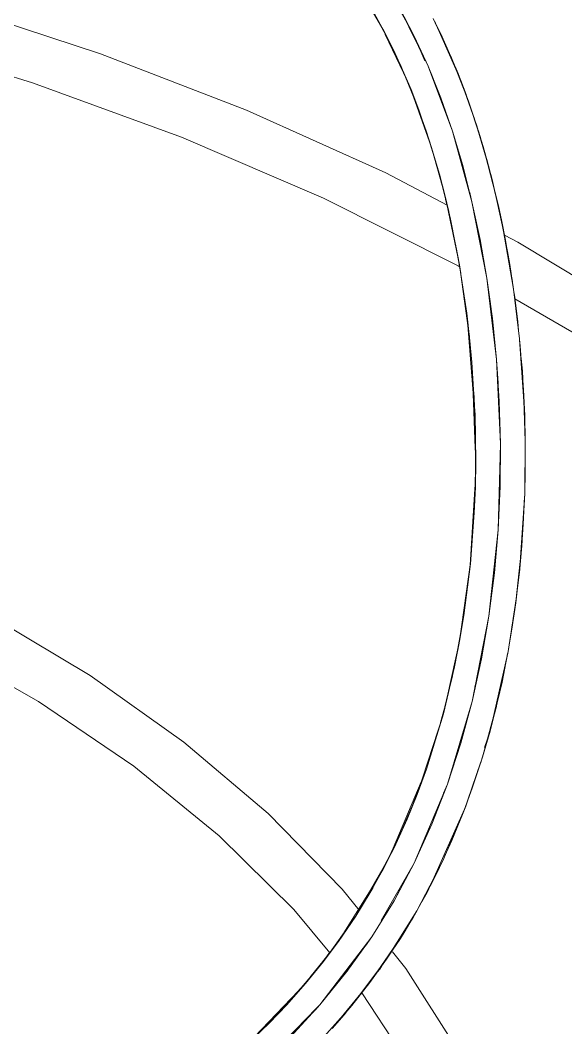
# Model space of a CAD drawing. Header units: inches. Extents: x -578 to 1873, y 397 to 1812.
# Drawn here: x 840.46 to 862.48, y 920.16 to 960.82 of the extents above; entities that cross this region are included whole.
import ezdxf

# ---------------------------------------------------------------- set-up
doc = ezdxf.new("R2010")
doc.units = ezdxf.units.IN
doc.header["$MEASUREMENT"] = 0
doc.layers.add('A-GENM', color=13, linetype='Continuous', lineweight=9)
doc.layers.add('A-WALL', color=113, linetype='Continuous', lineweight=13)

# ---------------------------------------------------------------- blocks, each defined once
blk = doc.blocks.new('3D Cad File Example_dwg_AC_Bandstand Canopy - AC_Bandstand Canopy-1783121-_3D_-3560-Level 1')
at = {"layer": 'A-GENM'}
for p, q in [((39.897, 56.27), (46.021, 54.276)), ((37.031, 55.012), (43.276, 53.107)), ((51.908, 52.004), (46.021, 54.276)), ((49.281, 50.915), (43.276, 53.107)), ((57.528, 49.467), (51.908, 52.004)), ((55.015, 48.448), (49.281, 50.915)), ((57.528, 49.467), (60, 48.171)), ((55.015, 48.448), (60.445, 45.721)), ((62.316, 46.957), (62.851, 46.676)), ((67.85, 43.649), (62.851, 46.676)), ((60.517, 45.678), (60.445, 45.721)), ((65.541, 42.751), (62.732, 44.388)), ((45.606, 29.18), (41.775, 31.463)), ((41.258, 29.422), (43.52, 28.137)), ((49.385, 26.498), (45.606, 29.18)), ((47.36, 25.525), (43.52, 28.137)), ((49.385, 26.498), (52.784, 23.617)), ((47.36, 25.525), (50.802, 22.718)), ((55.775, 20.563), (52.784, 23.617)), ((53.819, 19.745), (50.802, 22.718)), ((55.775, 20.563), (56.456, 19.713)), ((53.819, 19.745), (55.266, 17.997)), ((57.796, 18.039), (58.34, 17.359)), ((58.34, 17.359), (60.459, 14.031)), ((56.559, 16.382), (58.507, 13.418))]:
    blk.add_line(p, q, dxfattribs=at)
blk = doc.blocks.new('3D Cad File Example_dwg_AC_Bandstand Canopy Rib Centerplane - AC_Bandstand Canopy Rib Centerplane-1775953-_3D_-3566-Level 1')
at = {"layer": 'A-GENM'}
for p, q in [((-41.519, -209.256), (-41.954, -208.477)), ((-41.632, -209.03), (-41.929, -208.45)), ((-40.761, -210.831), (-41.929, -208.45)), ((-41.929, -208.45), (-41.321, -209.613)), ((-40.761, -210.831), (-41.321, -209.613)), ((-40.891, -210.612), (-41.229, -209.826)), ((-40.908, -210.503), (-40.761, -210.831)), ((-39.784, -213.444), (-40.761, -210.831)), ((-40.249, -212.108), (-40.761, -210.831)), ((-39.784, -213.444), (-40.761, -210.831)), ((-40.761, -210.831), (-40.563, -211.318)), ((-40.249, -212.108), (-40.448, -211.643)), ((-40.132, -212.468), (-40.249, -212.108)), ((-40.249, -212.108), (-39.784, -213.444)), ((-39.784, -213.444), (-38.993, -216.298)), ((-38.993, -216.298), (-39.784, -213.444)), ((-39.365, -214.84), (-39.784, -213.444)), ((-39.186, -215.605), (-39.365, -214.84)), ((-38.993, -216.298), (-39.365, -214.84)), ((-38.993, -216.298), (-39.086, -215.918)), ((-38.814, -217.146), (-38.993, -216.298)), ((-38.392, -219.387), (-38.993, -216.298)), ((-38.993, -216.298), (-38.668, -217.816)), ((-38.668, -217.816), (-38.798, -217.262)), ((-38.668, -217.816), (-38.637, -218.012)), ((-38.392, -219.387), (-38.668, -217.816)), ((-38.512, -218.689), (-38.392, -219.387)), ((-38.392, -219.387), (-38.248, -220.42)), ((-38.392, -219.387), (-38.169, -221.004)), ((-38.392, -219.387), (-38.001, -222.66)), ((-38.204, -220.78), (-38.169, -221.004)), ((-38.169, -221.004), (-38.122, -221.569)), ((-38.169, -221.004), (-38.001, -222.66)), ((-38.125, -221.449), (-38.001, -222.66)), ((-37.939, -223.621), (-38.001, -222.66)), ((-37.842, -226.061), (-38.001, -222.66)), ((-38.001, -222.66), (-37.891, -224.348)), ((-37.842, -226.061), (-37.891, -224.348)), ((-37.868, -225.145), (-37.842, -226.061)), ((-37.938, -229.532), (-37.842, -226.061)), ((-37.857, -227.791), (-37.842, -226.061)), ((-37.842, -226.061), (-37.852, -227.278)), ((-37.857, -227.791), (-37.863, -227.206)), ((-37.857, -227.791), (-37.938, -229.532)), ((-37.857, -227.791), (-37.871, -227.999)), ((-37.938, -229.532), (-37.882, -228.319)), ((-37.938, -229.532), (-38.312, -233.017)), ((-37.938, -229.532), (-38.089, -231.276)), ((-38.017, -230.463), (-37.938, -229.532)), ((-38.312, -233.017), (-38.089, -231.276)), ((-38.089, -231.276), (-38.179, -231.873)), ((-38.075, -231.063), (-38.089, -231.276)), ((-38.179, -231.961), (-38.312, -233.017)), ((-38.312, -233.017), (-38.987, -236.459)), ((-38.312, -233.017), (-38.611, -234.747)), ((-38.41, -233.575), (-38.312, -233.017)), ((-38.611, -234.747), (-38.987, -236.459)), ((-38.87, -235.804), (-38.882, -235.854)), ((-38.865, -235.911), (-38.987, -236.459)), ((-38.987, -236.459), (-39.985, -239.802)), ((-38.987, -236.459), (-39.444, -238.147)), ((-39.168, -237.142), (-38.987, -236.459)), ((-39.323, -237.652), (-39.444, -238.147)), ((-39.985, -239.802), (-39.444, -238.147)), ((-39.524, -238.372), (-39.444, -238.147)), ((-39.685, -238.867), (-39.985, -239.802)), ((-41.328, -242.99), (-39.985, -239.802)), ((-40.612, -241.419), (-39.985, -239.802)), ((-39.985, -239.802), (-40.137, -240.164)), ((-39.985, -239.802), (-40.006, -239.859)), ((-41.328, -242.99), (-40.612, -241.419)), ((-40.922, -242.048), (-40.612, -241.419)), ((-41.328, -242.99), (-42.656, -245.298)), ((-42.136, -244.507), (-41.328, -242.99)), ((-42.136, -244.507), (-41.894, -244.016)), ((-42.136, -244.507), (-43.039, -245.965)), ((-45.129, -248.705), (-43.039, -245.965)), ((-44.037, -247.364), (-43.039, -245.965)), ((-43.039, -245.965), (-43.291, -246.329)), ((-45.129, -248.705), (-44.037, -247.364)), ((-44.037, -247.364), (-44.02, -247.337)), ((-45.129, -248.705), (-44.583, -248.016)), ((-47.591, -251.221), (-45.263, -248.841)), ((-45.129, -248.705), (-46.794, -250.406)), ((-46.314, -249.989), (-45.129, -248.705)), ((-45.321, -248.918), (-45.129, -248.705))]:
    blk.add_line(p, q, dxfattribs=at)
blk = doc.blocks.new('3D Cad File Example_dwg-2744-Level 1')
at = {"layer": 'A-WALL'}
for p, q in [((-43.5, -207.768), (-42.535, -209.429)), ((-42.535, -209.429), (-42.94, -208.694)), ((-42.94, -208.694), (-42.152, -210.19)), ((-40.462, -209.092), (-40.556, -208.905)), ((-40.556, -208.905), (-39.793, -210.552)), ((-40.462, -209.092), (-40.518, -208.986)), ((-42.73, -209.095), (-42.671, -209.204)), ((-42.535, -209.429), (-42.575, -209.355)), ((-40.499, -209.027), (-40.462, -209.092)), ((-40.462, -209.092), (-40.255, -209.52)), ((-40.462, -209.092), (-39.448, -211.402)), ((-40.462, -209.092), (-39.793, -210.552)), ((-40.373, -209.292), (-40.255, -209.52)), ((-40.255, -209.52), (-40.371, -209.295)), ((-40.255, -209.52), (-40.314, -209.405)), ((-41.848, -210.842), (-42.535, -209.429)), ((-42.535, -209.429), (-41.792, -210.969)), ((-42.535, -209.429), (-42.152, -210.19)), ((-41.614, -211.405), (-42.492, -209.545)), ((-42.411, -209.697), (-42.225, -210.073)), ((-42.275, -209.968), (-42.378, -209.76)), ((-40.308, -209.414), (-40.255, -209.52)), ((-40.306, -209.422), (-40.255, -209.52)), ((-40.159, -209.754), (-40.255, -209.52)), ((-40.255, -209.52), (-40.039, -210.015)), ((-40.255, -209.52), (-40.094, -209.896)), ((-40.039, -210.015), (-40.255, -209.52)), ((-40.255, -209.52), (-39.895, -210.313)), ((-40.255, -209.52), (-40.055, -209.98)), ((-41.451, -211.774), (-42.152, -210.19)), ((-41.792, -210.969), (-42.152, -210.19)), ((-39.895, -210.313), (-39.826, -210.479)), ((-39.448, -211.402), (-39.793, -210.552)), ((-39.123, -212.276), (-39.793, -210.552)), ((-41.135, -212.595), (-41.848, -210.842)), ((-41.848, -210.842), (-41.823, -210.899)), ((-41.848, -210.842), (-41.792, -210.969)), ((-41.451, -211.774), (-41.792, -210.969)), ((-39.725, -210.756), (-39.448, -211.402)), ((-39.675, -210.842), (-39.557, -211.123)), ((-39.64, -210.929), (-39.587, -211.049)), ((-39.587, -211.049), (-39.64, -210.929)), ((-39.608, -211.008), (-39.557, -211.123)), ((-41.689, -211.235), (-41.619, -211.404)), ((-39.551, -211.147), (-39.587, -211.049)), ((-39.533, -211.192), (-39.587, -211.049)), ((-39.587, -211.049), (-39.557, -211.123)), ((-39.502, -211.268), (-39.557, -211.123)), ((-39.234, -211.974), (-39.448, -211.402)), ((-38.802, -213.231), (-39.448, -211.402)), ((-39.123, -212.276), (-39.448, -211.402)), ((-41.135, -212.595), (-41.451, -211.774)), ((-41.451, -211.774), (-40.624, -214.102)), ((-41.451, -211.774), (-40.838, -213.44)), ((-39.239, -211.955), (-39.331, -211.715)), ((-41.424, -211.878), (-40.645, -214.073)), ((-39.202, -212.061), (-39.239, -211.955)), ((-39.159, -212.176), (-39.222, -212.01)), ((-38.942, -212.801), (-39.159, -212.176)), ((-39.159, -212.176), (-39.125, -212.276)), ((-41.135, -212.595), (-40.624, -214.102)), ((-38.824, -213.161), (-39.123, -212.276)), ((-38.544, -214.071), (-39.123, -212.276)), ((-38.942, -212.801), (-39.038, -212.528)), ((-38.942, -212.801), (-38.984, -212.688)), ((-38.984, -212.693), (-38.802, -213.231)), ((-38.942, -212.801), (-38.911, -212.905)), ((-38.942, -212.801), (-38.912, -212.901)), ((-38.942, -212.801), (-38.894, -212.954)), ((-40.624, -214.102), (-40.838, -213.44)), ((-40.838, -213.44), (-40.308, -215.183)), ((-38.824, -213.161), (-38.289, -214.99)), ((-38.824, -213.161), (-38.802, -213.231)), ((-38.824, -213.161), (-38.544, -214.071)), ((-38.661, -213.702), (-38.802, -213.231)), ((-38.749, -213.406), (-38.665, -213.669)), ((-38.608, -213.864), (-38.665, -213.669)), ((-40.554, -214.331), (-40.624, -214.102)), ((-40.075, -216.076), (-40.624, -214.102)), ((-40.624, -214.102), (-40.308, -215.183)), ((-38.289, -214.99), (-38.544, -214.071)), ((-38.052, -215.931), (-38.544, -214.071)), ((-38.385, -214.634), (-38.46, -214.375)), ((-38.408, -214.548), (-38.456, -214.39)), ((-38.444, -214.431), (-38.408, -214.548)), ((-38.435, -214.464), (-38.408, -214.548)), ((-38.42, -214.517), (-38.385, -214.634)), ((-38.408, -214.548), (-38.385, -214.634)), ((-38.408, -214.548), (-38.348, -214.789)), ((-38.408, -214.548), (-38.289, -214.99)), ((-38.385, -214.634), (-38.355, -214.752)), ((-38.385, -214.634), (-38.358, -214.742)), ((-38.385, -214.634), (-38.349, -214.77)), ((-37.913, -216.535), (-38.289, -214.99)), ((-38.289, -214.99), (-38.052, -215.931)), ((-38.289, -214.99), (-37.807, -217.029)), ((-40.075, -216.076), (-40.308, -215.183)), ((-39.86, -216.996), (-40.308, -215.183)), ((-38.239, -215.19), (-38.17, -215.45)), ((-38.109, -215.703), (-38.17, -215.45)), ((-40.16, -215.783), (-40.211, -215.587)), ((-40.141, -215.821), (-40.075, -216.076)), ((-40.003, -216.428), (-40.078, -216.112)), ((-39.934, -216.689), (-40.075, -216.076)), ((-40.075, -216.076), (-39.495, -218.844)), ((-40.075, -216.076), (-39.86, -216.996)), ((-40.002, -216.428), (-40.062, -216.179)), ((-40.056, -216.201), (-39.906, -216.833)), ((-38.052, -215.931), (-37.807, -217.029)), ((-38.052, -215.931), (-37.643, -217.851)), ((-38.016, -216.094), (-37.991, -216.193)), ((-37.952, -216.362), (-38.011, -216.115)), ((-37.991, -216.193), (-37.952, -216.362)), ((-37.991, -216.193), (-37.913, -216.535)), ((-37.991, -216.193), (-37.959, -216.347)), ((-37.987, -216.22), (-37.952, -216.362)), ((-37.971, -216.304), (-37.913, -216.535)), ((-37.952, -216.362), (-37.915, -216.535)), ((-37.952, -216.362), (-37.943, -216.413)), ((-37.952, -216.362), (-37.936, -216.442)), ((-37.913, -216.535), (-37.823, -216.984)), ((-37.913, -216.535), (-37.807, -217.029)), ((-37.913, -216.535), (-37.813, -217.054)), ((-39.869, -216.973), (-39.919, -216.756)), ((-39.495, -218.844), (-39.86, -216.996)), ((-39.86, -216.996), (-39.491, -218.871)), ((-37.807, -217.029), (-37.47, -218.826)), ((-37.807, -217.029), (-37.316, -219.82)), ((-37.807, -217.029), (-37.643, -217.851)), ((-37.794, -217.152), (-37.47, -218.826)), ((-37.777, -217.176), (-37.752, -217.295)), ((-37.752, -217.295), (-37.735, -217.389)), ((-37.316, -219.82), (-37.643, -217.851)), ((-39.66, -218.01), (-39.456, -219.099)), ((-39.632, -218.137), (-39.495, -218.844)), ((-37.613, -218.03), (-37.572, -218.236)), ((-37.611, -218.043), (-37.572, -218.236)), ((-37.609, -218.053), (-37.572, -218.236)), ((-37.526, -218.523), (-37.572, -218.236)), ((-37.549, -218.402), (-37.572, -218.236)), ((-37.572, -218.236), (-37.47, -218.826)), ((-39.589, -218.388), (-39.456, -219.099)), ((-39.495, -218.844), (-39.089, -221.773)), ((-39.495, -218.844), (-39.468, -219.008)), ((-39.495, -218.844), (-39.491, -218.871)), ((-39.492, -218.916), (-39.448, -219.184)), ((-39.491, -218.871), (-39.202, -220.796)), ((-37.47, -218.826), (-37.316, -219.82)), ((-37.384, -219.373), (-37.362, -219.522)), ((-37.072, -221.833), (-37.316, -219.82)), ((-37.304, -219.914), (-37.268, -220.16)), ((-37.268, -220.16), (-37.295, -219.989)), ((-37.288, -220.054), (-37.268, -220.16)), ((-37.248, -220.38), (-37.268, -220.16)), ((-37.146, -221.14), (-37.268, -220.16)), ((-37.268, -220.16), (-37.165, -221.062)), ((-39.089, -221.773), (-39.202, -220.796)), ((-39.202, -220.796), (-38.996, -222.764)), ((-37.146, -221.14), (-37.113, -221.493)), ((-38.872, -224.87), (-39.154, -221.274)), ((-39.09, -221.877), (-39.133, -221.451)), ((-39.108, -221.601), (-39.089, -221.773)), ((-39.089, -221.773), (-38.996, -222.764)), ((-39.067, -222.091), (-39.076, -221.993)), ((-37.07, -221.858), (-37.072, -221.833)), ((-36.913, -223.882), (-37.072, -221.833)), ((-37.044, -222.128), (-37.07, -221.858)), ((-36.913, -223.882), (-37.07, -221.858)), ((-37.07, -221.858), (-36.867, -224.917)), ((-37.061, -221.979), (-37.044, -222.128)), ((-37.044, -222.128), (-37.057, -222.034)), ((-36.981, -223.007), (-37.044, -222.128)), ((-38.874, -224.766), (-38.996, -222.764)), ((-37.008, -222.626), (-36.961, -223.129)), ((-36.923, -223.756), (-36.961, -223.129)), ((-38.954, -223.683), (-38.865, -226.244)), ((-38.923, -223.965), (-38.873, -224.842)), ((-36.913, -223.882), (-36.867, -224.917)), ((-36.913, -223.882), (-36.843, -225.96)), ((-36.9, -224.138), (-36.908, -224.008)), ((-38.897, -224.41), (-38.899, -224.355)), ((-36.9, -224.138), (-36.905, -224.059)), ((-36.869, -224.86), (-36.9, -224.138)), ((-36.899, -224.193), (-36.9, -224.138)), ((-36.9, -224.138), (-36.87, -224.879)), ((-38.871, -224.843), (-38.874, -224.766)), ((-38.84, -226.797), (-38.874, -224.766)), ((-38.868, -224.921), (-38.871, -224.843)), ((-38.858, -227.821), (-38.871, -224.843)), ((-38.871, -224.843), (-38.84, -226.797)), ((-36.869, -224.86), (-36.869, -225.038)), ((-36.869, -224.86), (-36.869, -225.052)), ((-36.869, -224.86), (-36.867, -224.917)), ((-36.869, -224.915), (-36.859, -225.155)), ((-36.843, -225.96), (-36.867, -224.917)), ((-36.858, -225.283), (-36.859, -225.155)), ((-36.843, -225.96), (-36.864, -228.063)), ((-38.84, -226.797), (-38.9, -228.848)), ((-38.858, -227.821), (-38.84, -226.797)), ((-36.844, -227.215), (-36.849, -226.568)), ((-36.867, -228.074), (-36.844, -227.215)), ((-38.865, -227.652), (-38.885, -228.26)), ((-38.855, -227.697), (-38.858, -227.821)), ((-38.872, -227.876), (-39.063, -230.964)), ((-38.858, -227.821), (-38.9, -228.848)), ((-37.081, -231.249), (-36.865, -228.074)), ((-36.983, -230.182), (-36.864, -228.063)), ((-36.865, -228.074), (-36.983, -230.182)), ((-36.871, -228.256), (-36.865, -228.074)), ((-36.865, -228.074), (-36.864, -228.063)), ((-36.871, -228.256), (-36.922, -229.302)), ((-36.893, -228.577), (-36.871, -228.256)), ((-36.871, -228.256), (-36.892, -228.561)), ((-36.871, -228.256), (-36.883, -228.394)), ((-36.871, -228.256), (-36.872, -228.195)), ((-36.871, -228.256), (-36.869, -228.181)), ((-36.871, -228.182), (-36.871, -228.256)), ((-36.871, -228.187), (-36.871, -228.256)), ((-38.9, -228.848), (-39.057, -230.914)), ((-39.051, -230.85), (-38.9, -228.848)), ((-36.958, -229.736), (-36.922, -229.302)), ((-37.205, -232.314), (-36.983, -230.182)), ((-37.081, -231.249), (-36.983, -230.182)), ((-39.051, -230.85), (-39.494, -234.032)), ((-39.32, -232.99), (-39.057, -230.914)), ((-39.046, -230.679), (-39.099, -231.198)), ((-39.051, -230.85), (-39.059, -230.935)), ((-39.051, -230.85), (-39.057, -230.914)), ((-37.069, -231.132), (-37.054, -230.921)), ((-37.081, -231.249), (-37.205, -232.314)), ((-37.069, -231.132), (-37.107, -231.459)), ((-37.098, -231.411), (-37.094, -231.359)), ((-37.092, -231.296), (-37.069, -231.132)), ((-37.081, -231.249), (-37.069, -231.132)), ((-37.063, -231.048), (-37.069, -231.132)), ((-39.145, -231.613), (-39.18, -231.88)), ((-37.098, -231.411), (-37.226, -232.476)), ((-37.205, -232.314), (-37.537, -234.452)), ((-37.382, -233.457), (-37.226, -232.476)), ((-37.381, -233.539), (-37.226, -232.476)), ((-37.375, -233.409), (-37.226, -232.476)), ((-37.214, -232.374), (-37.226, -232.476)), ((-37.221, -232.421), (-37.226, -232.476)), ((-39.32, -232.99), (-39.696, -235.068)), ((-39.494, -234.032), (-39.32, -232.99)), ((-39.422, -233.548), (-39.582, -234.428)), ((-39.494, -234.032), (-39.441, -233.714)), ((-37.519, -234.334), (-37.381, -233.539)), ((-39.494, -234.032), (-40.149, -236.967)), ((-39.494, -234.032), (-39.696, -235.068)), ((-39.494, -234.032), (-39.564, -234.397)), ((-38.264, -237.656), (-37.557, -234.562)), ((-37.989, -236.588), (-37.537, -234.452)), ((-37.557, -234.562), (-37.989, -236.588)), ((-37.57, -234.627), (-37.549, -234.506)), ((-37.57, -234.627), (-37.555, -234.537)), ((-37.57, -234.627), (-37.567, -234.611)), ((-37.567, -234.611), (-37.554, -234.529)), ((-37.567, -234.611), (-37.558, -234.549)), ((-37.557, -234.562), (-37.567, -234.611)), ((-37.557, -234.562), (-37.537, -234.452)), ((-37.57, -234.627), (-37.781, -235.678)), ((-40.196, -237.139), (-39.696, -235.068)), ((-40.149, -236.967), (-39.696, -235.068)), ((-39.783, -235.423), (-39.863, -235.759)), ((-39.842, -235.657), (-40.21, -237.184)), ((-37.963, -236.466), (-37.781, -235.678)), ((-39.903, -235.927), (-40.149, -236.967)), ((-39.996, -236.306), (-40.198, -237.136)), ((-40.062, -236.574), (-40.183, -237.069)), ((-38.571, -238.714), (-37.989, -236.588)), ((-38.264, -237.656), (-37.989, -236.588)), ((-41.204, -240.214), (-40.149, -236.967)), ((-40.1, -236.73), (-40.263, -237.315)), ((-40.149, -236.967), (-40.196, -237.139)), ((-40.149, -236.967), (-40.191, -237.118)), ((-38.264, -237.656), (-38.083, -236.967)), ((-38.03, -236.754), (-38.147, -237.2)), ((-38.03, -236.754), (-38.083, -236.967)), ((-38.056, -236.848), (-38.03, -236.754)), ((-38.03, -236.754), (-38.01, -236.67)), ((-40.83, -239.192), (-40.196, -237.139)), ((-38.608, -238.833), (-38.31, -237.822)), ((-38.264, -237.656), (-38.571, -238.714)), ((-38.264, -237.656), (-38.483, -238.322)), ((-38.264, -237.656), (-38.431, -238.223)), ((-38.288, -237.738), (-38.31, -237.822)), ((-38.571, -238.714), (-39.294, -240.82)), ((-39.242, -240.682), (-38.571, -238.714)), ((-38.608, -238.833), (-38.98, -239.959)), ((-38.943, -239.805), (-38.671, -239.034)), ((-38.671, -239.034), (-38.943, -239.804)), ((-38.767, -239.289), (-38.608, -238.833)), ((-38.671, -239.034), (-38.608, -238.833)), ((-38.612, -238.834), (-38.671, -239.034)), ((-38.671, -239.034), (-38.628, -238.881)), ((-40.83, -239.192), (-41.613, -241.218)), ((-41.204, -240.214), (-40.83, -239.192)), ((-42.175, -242.385), (-41.038, -239.702)), ((-41.204, -240.214), (-41.082, -239.882)), ((-41.204, -240.214), (-42.124, -242.341)), ((-41.204, -240.214), (-41.613, -241.218)), ((-41.204, -240.214), (-41.311, -240.478)), ((-39.186, -240.518), (-38.98, -239.959)), ((-39.242, -240.682), (-40.674, -243.913)), ((-39.374, -241.027), (-39.242, -240.682)), ((-39.242, -240.682), (-39.294, -240.82)), ((-39.294, -240.82), (-40.172, -242.891)), ((-39.374, -241.027), (-39.647, -241.652)), ((-39.374, -241.027), (-39.647, -241.653)), ((-39.374, -241.027), (-39.468, -241.255)), ((-39.374, -241.027), (-39.32, -240.882)), ((-39.374, -241.027), (-39.335, -240.916)), ((-39.335, -240.916), (-39.374, -241.027)), ((-39.374, -241.027), (-39.337, -240.921)), ((-39.347, -240.943), (-39.374, -241.027)), ((-42.558, -243.201), (-41.613, -241.218)), ((-41.613, -241.218), (-42.067, -242.221)), ((-39.468, -241.255), (-39.806, -242.079)), ((-42.475, -243.007), (-41.815, -241.637)), ((-43.099, -244.174), (-42.067, -242.221)), ((-42.558, -243.201), (-42.067, -242.221)), ((-42.257, -242.602), (-42.124, -242.341)), ((-42.024, -242.12), (-42.124, -242.341)), ((-42.067, -242.221), (-42.124, -242.341)), ((-39.806, -242.079), (-40.087, -242.692)), ((-42.832, -243.658), (-42.537, -243.111)), ((-40.172, -242.891), (-41.216, -244.912)), ((-40.674, -243.913), (-40.172, -242.891)), ((-40.274, -243.1), (-40.354, -243.274)), ((-42.558, -243.201), (-43.68, -245.119)), ((-43.387, -244.584), (-42.594, -243.218)), ((-42.558, -243.201), (-43.099, -244.174)), ((-40.674, -243.913), (-40.374, -243.316)), ((-40.513, -243.588), (-40.354, -243.274)), ((-40.449, -243.455), (-40.374, -243.316)), ((-40.354, -243.274), (-40.427, -243.412)), ((-40.425, -243.407), (-40.374, -243.316)), ((-40.354, -243.274), (-40.374, -243.316)), ((-40.308, -243.17), (-40.354, -243.274)), ((-40.308, -243.17), (-40.354, -243.274)), ((-42.822, -243.651), (-44.162, -245.797)), ((-43.099, -244.174), (-42.981, -243.964)), ((-40.674, -243.913), (-41.216, -244.912)), ((-43.099, -244.174), (-43.68, -245.119)), ((-43.451, -244.713), (-43.096, -244.121)), ((-41.019, -244.549), (-40.808, -244.169)), ((-40.808, -244.169), (-40.736, -244.028)), ((-43.68, -245.119), (-44.986, -246.956)), ((-43.68, -245.119), (-44.381, -246.147)), ((-41.216, -244.912), (-42.439, -246.862)), ((-41.216, -244.912), (-41.736, -245.787)), ((-41.352, -245.148), (-41.49, -245.374)), ((-41.352, -245.148), (-41.408, -245.235)), ((-41.383, -245.201), (-41.339, -245.119)), ((-41.34, -245.12), (-41.383, -245.201)), ((-41.352, -245.148), (-41.383, -245.201)), ((-41.352, -245.148), (-41.289, -245.035)), ((-41.577, -245.52), (-41.383, -245.201)), ((-41.445, -245.296), (-41.383, -245.201)), ((-41.442, -245.293), (-41.383, -245.201)), ((-43.119, -247.808), (-41.736, -245.787)), ((-41.736, -245.787), (-42.439, -246.862)), ((-41.884, -246.022), (-41.736, -245.787)), ((-41.884, -246.022), (-41.753, -245.808)), ((-41.884, -246.022), (-41.798, -245.868)), ((-44.381, -246.147), (-45.706, -247.842)), ((-44.381, -246.147), (-44.986, -246.956)), ((-44.381, -246.147), (-44.686, -246.538)), ((-41.884, -246.022), (-43.119, -247.808)), ((-42, -246.203), (-42.225, -246.536)), ((-42.089, -246.327), (-41.884, -246.022)), ((-41.938, -246.102), (-42, -246.203)), ((-41.938, -246.096), (-41.884, -246.022)), ((-44.693, -246.545), (-45.312, -247.337)), ((-44.709, -246.567), (-45.312, -247.337)), ((-44.869, -246.772), (-44.74, -246.596)), ((-44.986, -246.956), (-46.471, -248.704)), ((-44.986, -246.956), (-45.706, -247.842)), ((-44.962, -246.889), (-45.534, -247.602)), ((-43.84, -248.727), (-42.439, -246.862)), ((-43.119, -247.808), (-42.439, -246.862)), ((-42.718, -247.261), (-42.651, -247.157)), ((-42.818, -247.389), (-42.718, -247.261)), ((-47.182, -249.445), (-45.706, -247.842)), ((-45.706, -247.842), (-46.471, -248.704)), ((-45.796, -247.91), (-46.366, -248.559)), ((-44.64, -249.663), (-43.119, -247.808)), ((-43.84, -248.727), (-43.119, -247.808)), ((-43.634, -248.453), (-43.119, -247.808)), ((-47.767, -249.993), (-45.989, -248.137)), ((-46.82, -249.052), (-46.124, -248.295)), ((-43.438, -248.222), (-43.626, -248.454)), ((-46.471, -248.704), (-48.122, -250.351)), ((-47.182, -249.445), (-46.471, -248.704)), ((-43.84, -248.727), (-45.41, -250.494)), ((-44.64, -249.663), (-43.84, -248.727)), ((-44.64, -249.663), (-44.155, -249.105)), ((-44.308, -249.27), (-44.155, -249.105)), ((-44.299, -249.266), (-44.1, -249.04)), ((-44.263, -249.222), (-44.155, -249.105)), ((-44.1, -249.04), (-44.209, -249.159)), ((-44.155, -249.105), (-44.037, -248.957)), ((-44.155, -249.105), (-44.103, -249.035)), ((-44.1, -249.04), (-44.155, -249.105)), ((-43.985, -248.898), (-44.1, -249.04)), ((-44.1, -249.04), (-44.024, -248.942)), ((-44.1, -249.04), (-44.027, -248.945)), ((-49.002, -251.132), (-47.182, -249.445)), ((-47.182, -249.445), (-48.122, -250.351))]:
    blk.add_line(p, q, dxfattribs=at)
for name, p in [('3D Cad File Example_dwg_AC_Bandstand Canopy - AC_Bandstand Canopy-1783121-_3D_-3560-Level 1', (-100, -264.6)), ('3D Cad File Example_dwg_AC_Bandstand Canopy Rib Centerplane - AC_Bandstand Canopy Rib Centerplane-1775953-_3D_-3566-Level 1', (0, 0))]:
    blk.add_blockref(name, p)

msp = doc.modelspace()

# ---------------------------------------------------------------- block references
at = {"layer": 'A-WALL', "color": 30, "lineweight": 9}
msp.add_blockref('3D Cad File Example_dwg-2744-Level 1', (897.689, 1169.788), dxfattribs=at)

doc.saveas('drawing.dxf')
